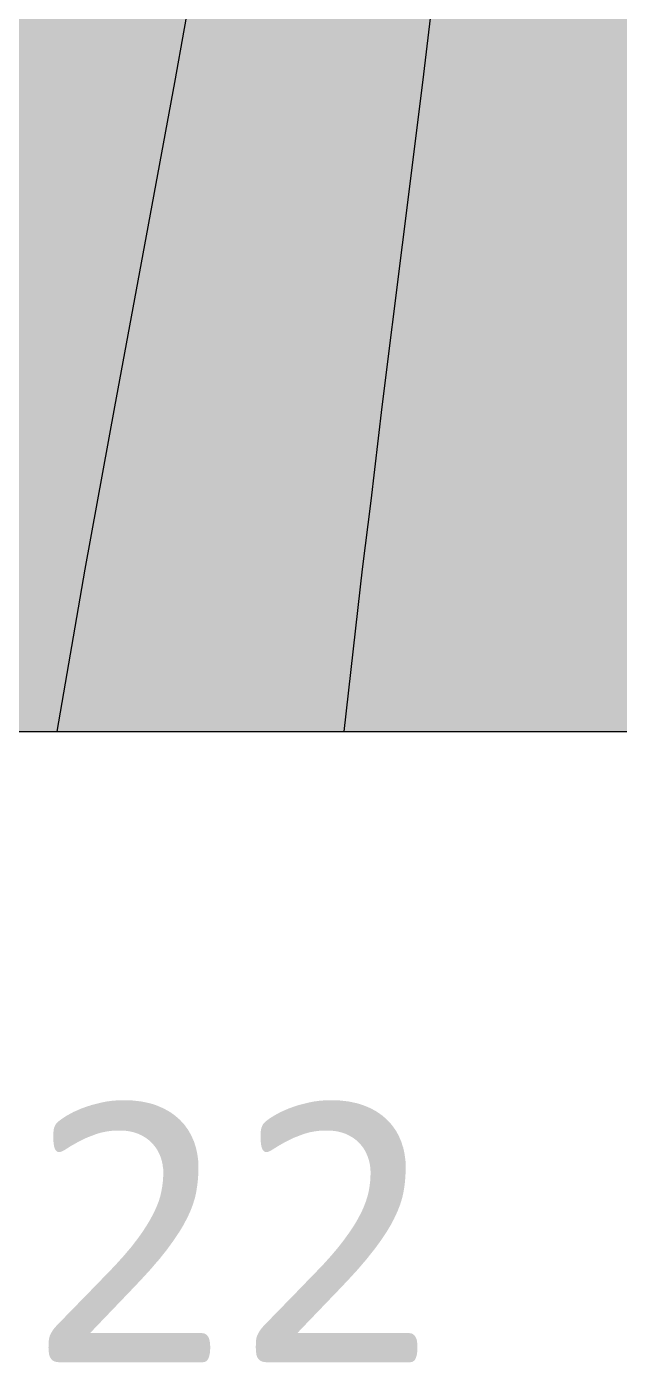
# Model space of a CAD drawing. Header units: inches. Extents: x 79.49066 to 79.49309, y 16.68944 to 16.6915.
# Drawn here: x 79.4922316 to 79.4923037, y 16.6894422 to 16.6896047 of the extents above; entities that cross this region are included whole.
import ezdxf

# ---------------------------------------------------------------- set-up
doc = ezdxf.new("R2010")
doc.units = ezdxf.units.IN
doc.header["$MEASUREMENT"] = 0
doc.layers.add('Contours_csv_excel_file_grd', color=7, linetype='CONTINUOUS')
doc.layers.add('GSLAYER', color=7, linetype='CONTINUOUS')

msp = doc.modelspace()

# ---------------------------------------------------------------- hatches: boundary and pattern name
at = {"layer": 'Contours_csv_excel_file_grd', "true_color": 0x2e2e2e}
msp.add_hatch(color=250, dxfattribs=at).paths.add_polyline_path([(79.4922353, 16.689519), (79.49223871, 16.68953874), (79.4922423, 16.68955847), (79.4922452, 16.689574), (79.49224598, 16.68957821), (79.49224963, 16.68959795), (79.49225313, 16.68961769), (79.49225365, 16.68962073), (79.49225644, 16.68963742), (79.49225948, 16.68965716), (79.49225984, 16.68965975), (79.49226221, 16.6896769), (79.49226465, 16.68969664), (79.49226685, 16.68971637), (79.49226883, 16.68973611), (79.49227065, 16.68975585), (79.49227236, 16.68977559), (79.49227348, 16.6897881), (79.49227403, 16.68979433), (79.49227411, 16.68979532), (79.49227595, 16.68981506), (79.49227769, 16.6898348), (79.49227926, 16.68985454), (79.49228064, 16.68987427), (79.49228184, 16.68989401), (79.49228295, 16.68991375), (79.49228411, 16.68993348), (79.49228552, 16.68995322), (79.49228736, 16.68997296), (79.49228853, 16.68998237), (79.49228982, 16.6899927), (79.49229301, 16.69001243), (79.4922933, 16.69001389), (79.492297, 16.69003217), (79.49230179, 16.69005191), (79.49230728, 16.69007165), (79.49230837, 16.69007518), (79.49231313, 16.6900907), (79.49231335, 16.69009138), (79.49232003, 16.69011112), (79.4923271, 16.69013086), (79.49232906, 16.69013609), (79.49233296, 16.6901465), (79.49233453, 16.6901506), (79.49234231, 16.69017033), (79.49234935, 16.69018791), (79.49235021, 16.69019007), (79.49235278, 16.6901966), (79.49235819, 16.69020981), (79.49236585, 16.69022955), (79.49236993, 16.69024045), (79.49237261, 16.69024759), (79.49237326, 16.69024928), (79.49238101, 16.69026902), (79.49238915, 16.69028876), (79.49239081, 16.69029269), (79.49239243, 16.69029655), (79.49239778, 16.69030849), (79.49240668, 16.69032823), (79.49241197, 16.69034001), (79.49241226, 16.69034064), (79.49241577, 16.69034797), (79.49242504, 16.69036771), (79.49243209, 16.69038305), (79.49243313, 16.69038515), (79.49243427, 16.69038744), (79.49244377, 16.69040718), (79.49245191, 16.69042493), (79.49245294, 16.69042692), (79.49245456, 16.69043033), (79.49246235, 16.69044666), (79.49247047, 16.69046639), (79.49247174, 16.69046908), (79.49247567, 16.69047502), (79.49248303, 16.69048613), (79.49249157, 16.6904949), (79.49250539, 16.69050587), (79.4925064, 16.69050676), (79.49251139, 16.6905112), (79.49252846, 16.69052561), (79.49253122, 16.69052821), (79.49253122, 16.69052822), (79.49254968, 16.69054534), (79.49255104, 16.69054673), (79.49255311, 16.69054882), (79.49256917, 16.69056508), (79.49257087, 16.69056692), (79.49257408, 16.69057037), (79.49258753, 16.69058482), (79.4925907, 16.69058837), (79.49259487, 16.69059301), (79.49260526, 16.69060456), (79.49261052, 16.69061054), (79.49261543, 16.6906161), (79.49262265, 16.69062429), (79.49263035, 16.69063318), (79.49263551, 16.69063914), (79.49263975, 16.69064403), (79.49265017, 16.69065634), (79.49265527, 16.69066234), (79.49265648, 16.69066377), (79.49267, 16.69068015), (79.49267, 16.69068351), (79.49267, 16.69068618), (79.49267, 16.69070324), (79.49267, 16.69071103), (79.49267, 16.69072298), (79.49267, 16.69073711), (79.49265949, 16.69072298), (79.49265017, 16.69071103), (79.49264415, 16.69070324), (79.49263035, 16.69068618), (79.4926282, 16.69068351), (79.4926254, 16.69068015), (79.49261174, 16.69066377), (79.49261052, 16.69066234), (79.49260541, 16.69065634), (79.49259494, 16.69064403), (79.4925907, 16.69063914), (79.4925856, 16.69063318), (79.49257801, 16.69062429), (79.49257087, 16.6906161), (79.49256619, 16.69061054), (79.49256116, 16.69060456), (79.49255104, 16.69059301), (79.49254718, 16.69058837), (79.49254422, 16.69058482), (79.49253122, 16.69057037), (79.49252829, 16.69056692), (79.49252673, 16.69056508), (79.49251139, 16.69054882), (79.49250957, 16.69054673), (79.49250835, 16.69054534), (79.49249157, 16.69052822), (79.49249156, 16.69052821), (79.49248932, 16.69052561), (79.49247588, 16.6905112), (79.49247174, 16.69050676), (79.49247107, 16.69050587), (79.49246349, 16.6904949), (79.49245744, 16.69048613), (79.49245191, 16.69047502), (79.49244909, 16.69046908), (79.49244781, 16.69046639), (79.49243934, 16.69044666), (79.49243209, 16.69043033), (79.49243066, 16.69042692), (79.4924298, 16.69042493), (79.49242214, 16.69040718), (79.49241331, 16.69038744), (79.49241226, 16.69038515), (79.49241135, 16.69038305), (79.49240469, 16.69036771), (79.49239598, 16.69034797), (79.49239272, 16.69034064), (79.49239243, 16.69034001), (79.49238744, 16.69032823), (79.49237913, 16.69030849), (79.4923742, 16.69029655), (79.49237261, 16.69029269), (79.49237105, 16.69028876), (79.49236343, 16.69026902), (79.49235607, 16.69024928), (79.49235543, 16.69024759), (79.49235278, 16.69024045), (79.49234885, 16.69022955), (79.49234151, 16.69020981), (79.49233636, 16.6901966), (79.49233382, 16.69019007), (79.49233296, 16.69018791), (79.49232608, 16.69017033), (79.49231849, 16.6901506), (79.49231698, 16.6901465), (79.49231313, 16.69013609), (79.49231124, 16.69013086), (79.49230446, 16.69011112), (79.49229813, 16.69009138), (79.49229792, 16.6900907), (79.4922933, 16.69007518), (79.49229228, 16.69007165), (79.49228701, 16.69005191), (79.49228231, 16.69003217), (79.49227857, 16.69001389), (79.49227828, 16.69001243), (79.49227491, 16.6899927), (79.49227348, 16.68998237), (79.49227215, 16.68997296), (79.49226991, 16.68995322), (79.49226806, 16.68993348), (79.49226643, 16.68991375), (79.4922648, 16.68989401), (79.49226298, 16.68987427), (79.49226092, 16.68985454), (79.49225865, 16.6898348), (79.49225625, 16.68981506), (79.49225377, 16.68979532), (79.49225365, 16.68979433), (79.49225287, 16.6897881), (79.4922513, 16.68977559), (79.49224877, 16.68975585), (79.49224613, 16.68973611), (79.49224333, 16.68971637), (79.4922403, 16.68969664), (79.492237, 16.6896769), (79.49223383, 16.68965975), (79.49223334, 16.68965716), (79.49222929, 16.68963742), (79.4922255, 16.68962073), (79.49222481, 16.68961769), (79.49222, 16.68959795), (79.49221503, 16.68957821), (79.492214, 16.689574), (79.49221003, 16.68955847), (79.49220514, 16.68953874), (79.49220052, 16.689519)])
at = {"layer": 'Contours_csv_excel_file_grd', "true_color": 0x2b2b2b}
msp.add_hatch(color=250, dxfattribs=at).paths.add_polyline_path([(79.49227023, 16.689519), (79.49227246, 16.68953874), (79.49227348, 16.68954703), (79.49227485, 16.68955847), (79.49227731, 16.68957821), (79.49227977, 16.68959795), (79.49228213, 16.68961769), (79.49228247, 16.68962073), (79.49228433, 16.68963742), (79.49228634, 16.68965716), (79.49228812, 16.6896769), (79.49228968, 16.68969664), (79.49229102, 16.68971637), (79.49229216, 16.68973611), (79.49229311, 16.68975585), (79.4922933, 16.68976052), (79.49229393, 16.68977559), (79.49229459, 16.6897881), (79.49229497, 16.68979532), (79.49229619, 16.68981506), (79.49229723, 16.6898348), (79.49229808, 16.68985454), (79.49229875, 16.68987427), (79.49229928, 16.68989401), (79.49229976, 16.68991375), (79.49230035, 16.68993348), (79.49230124, 16.68995322), (79.49230263, 16.68997296), (79.49230474, 16.6899927), (79.49230774, 16.69001243), (79.49230804, 16.69001389), (79.49231172, 16.69003217), (79.49231313, 16.69003786), (79.49231669, 16.69005191), (79.4923225, 16.69007165), (79.4923287, 16.6900907), (79.49232892, 16.69009138), (79.49233296, 16.69010304), (79.49233587, 16.69011112), (79.49234324, 16.69013086), (79.49234925, 16.6901465), (79.49235083, 16.6901506), (79.49235278, 16.69015555), (79.49235875, 16.69017033), (79.49236693, 16.69019007), (79.49236967, 16.6901966), (79.49237261, 16.69020364), (79.49237533, 16.69020981), (79.49238307, 16.69022955), (79.49239004, 16.69024759), (79.4923907, 16.69024928), (79.49239243, 16.69025359), (79.492399, 16.69026902), (79.49240789, 16.69028876), (79.49241145, 16.69029655), (79.49241226, 16.69029832), (79.4924173, 16.69030849), (79.49242697, 16.69032823), (79.49243209, 16.69033887), (79.49243301, 16.69034064), (79.49243681, 16.69034797), (79.49244683, 16.69036771), (79.49245191, 16.69037792), (79.49245473, 16.69038305), (79.49245715, 16.69038744), (79.49246789, 16.69040718), (79.49247174, 16.69041462), (79.4924782, 16.69042493), (79.49247944, 16.69042692), (79.49249104, 16.69044666), (79.49249157, 16.69044763), (79.4925072, 16.69046639), (79.49251007, 16.69046908), (79.49251139, 16.69047031), (79.49253122, 16.69048553), (79.49253207, 16.69048613), (79.49254395, 16.6904949), (79.49255104, 16.69050012), (79.49255823, 16.69050587), (79.49256447, 16.6905112), (79.49257087, 16.69051666), (79.49258044, 16.69052561), (79.49258311, 16.69052821), (79.4925907, 16.69053563), (79.49260005, 16.69054534), (79.49260136, 16.69054673), (79.49261052, 16.69055647), (79.49261837, 16.69056508), (79.49262003, 16.69056692), (79.49263035, 16.69057837), (79.49263607, 16.69058482), (79.4926392, 16.69058837), (79.49265017, 16.69060082), (79.49265345, 16.69060456), (79.49265864, 16.69061054), (79.49267, 16.69062362), (79.49267, 16.69062429), (79.49267, 16.69063318), (79.49267, 16.69064403), (79.49267, 16.69065634), (79.49267, 16.69066377), (79.49267, 16.69068015), (79.49265648, 16.69066377), (79.49265017, 16.69065634), (79.49263975, 16.69064403), (79.49263035, 16.69063318), (79.49262265, 16.69062429), (79.49262206, 16.69062362), (79.49261052, 16.69061054), (79.49260526, 16.69060456), (79.4926019, 16.69060082), (79.4925907, 16.69058837), (79.49258753, 16.69058482), (79.49258153, 16.69057837), (79.49257087, 16.69056692), (79.49256917, 16.69056508), (79.49256067, 16.69055647), (79.49255104, 16.69054673), (79.49254968, 16.69054534), (79.49253922, 16.69053563), (79.49253122, 16.69052821), (79.49252846, 16.69052561), (79.49251786, 16.69051666), (79.49251139, 16.6905112), (79.49250539, 16.69050587), (79.49249815, 16.69050012), (79.49249157, 16.6904949), (79.49248303, 16.69048613), (79.49248263, 16.69048553), (79.49247255, 16.69047031), (79.49247174, 16.69046908), (79.49247047, 16.69046639), (79.49246275, 16.69044763), (79.49246235, 16.69044666), (79.49245294, 16.69042692), (79.49245191, 16.69042493), (79.49244719, 16.69041462), (79.49244377, 16.69040718), (79.49243427, 16.69038744), (79.49243209, 16.69038305), (79.49242973, 16.69037792), (79.49242504, 16.69036771), (79.49241577, 16.69034797), (79.49241226, 16.69034064), (79.49241147, 16.69033887), (79.49240668, 16.69032823), (79.49239778, 16.69030849), (79.49239323, 16.69029832), (79.49239243, 16.69029655), (79.49238915, 16.69028876), (79.49238101, 16.69026902), (79.49237495, 16.69025359), (79.49237326, 16.69024928), (79.49237261, 16.69024759), (79.49236585, 16.69022955), (79.49235819, 16.69020981), (79.49235566, 16.69020364), (79.49235278, 16.6901966), (79.49235021, 16.69019007), (79.49234231, 16.69017033), (79.49233648, 16.69015555), (79.49233453, 16.6901506), (79.49233296, 16.6901465), (79.4923271, 16.69013086), (79.49232003, 16.69011112), (79.4923173, 16.69010304), (79.49231335, 16.69009138), (79.49231313, 16.6900907), (79.49230728, 16.69007165), (79.49230179, 16.69005191), (79.49229838, 16.69003786), (79.492297, 16.69003217), (79.4922933, 16.69001389), (79.49229301, 16.69001243), (79.49228982, 16.6899927), (79.49228736, 16.68997296), (79.49228552, 16.68995322), (79.49228411, 16.68993348), (79.49228295, 16.68991375), (79.49228184, 16.68989401), (79.49228064, 16.68987427), (79.49227926, 16.68985454), (79.49227769, 16.6898348), (79.49227595, 16.68981506), (79.49227411, 16.68979532), (79.49227348, 16.6897881), (79.49227236, 16.68977559), (79.49227105, 16.68976052), (79.49227065, 16.68975585), (79.49226883, 16.68973611), (79.49226685, 16.68971637), (79.49226465, 16.68969664), (79.49226221, 16.6896769), (79.49225948, 16.68965716), (79.49225644, 16.68963742), (79.49225365, 16.68962073), (79.49225313, 16.68961769), (79.49224963, 16.68959795), (79.49224598, 16.68957821), (79.4922423, 16.68955847), (79.49224022, 16.68954703), (79.49223871, 16.68953874), (79.4922353, 16.689519)])
at = {"layer": 'Contours_csv_excel_file_grd', "true_color": 0x272727}
msp.add_hatch(color=250, dxfattribs=at).paths.add_polyline_path([(79.49230572, 16.689519), (79.49230684, 16.68953874), (79.49230736, 16.68954703), (79.49230808, 16.68955847), (79.49230938, 16.68957821), (79.49231068, 16.68959795), (79.49231192, 16.68961769), (79.49231307, 16.68963742), (79.49231313, 16.68963862), (79.4923141, 16.68965716), (79.49231497, 16.6896769), (79.49231566, 16.68969664), (79.49231616, 16.68971637), (79.49231649, 16.68973611), (79.49231666, 16.68975585), (79.49231667, 16.68976052), (79.49231671, 16.68977559), (79.49231693, 16.68979532), (79.4923173, 16.68981506), (79.49231753, 16.6898348), (79.49231757, 16.68985454), (79.49231746, 16.68987427), (79.49231724, 16.68989401), (79.492317, 16.68991375), (79.4923169, 16.68993348), (79.49231715, 16.68995322), (79.49231798, 16.68997296), (79.49231968, 16.6899927), (79.49232251, 16.69001243), (79.49232658, 16.69003217), (79.49232809, 16.69003786), (79.49233179, 16.69005191), (79.49233296, 16.69005575), (79.49233805, 16.69007165), (79.49234492, 16.69009138), (79.49234918, 16.69010304), (79.49235212, 16.69011112), (79.49235278, 16.69011288), (79.49235976, 16.69013086), (79.49236749, 16.6901506), (79.49236947, 16.69015555), (79.49237261, 16.69016336), (79.49237544, 16.69017033), (79.49238381, 16.69019007), (79.49239012, 16.69020364), (79.49239243, 16.6902086), (79.49239296, 16.69020981), (79.49240021, 16.69022955), (79.4924084, 16.69024928), (79.49241032, 16.69025359), (79.49241226, 16.69025794), (79.49241769, 16.69026902), (79.49242767, 16.69028876), (79.49243209, 16.69029753), (79.49243252, 16.69029832), (79.49243818, 16.69030849), (79.49244879, 16.69032823), (79.49245191, 16.69033424), (79.49245454, 16.69033887), (79.49245971, 16.69034797), (79.49247069, 16.69036771), (79.49247174, 16.69036959), (79.49247703, 16.69037792), (79.49248307, 16.69038744), (79.49249157, 16.69040026), (79.49249748, 16.69040718), (79.49250396, 16.69041462), (79.49251139, 16.69042315), (79.49251635, 16.69042692), (79.49253122, 16.69043898), (79.49254535, 16.69044666), (79.49254691, 16.69044763), (79.49255104, 16.69045019), (79.49257087, 16.69046116), (79.49257844, 16.69046639), (79.49258335, 16.69047031), (79.4925907, 16.69047616), (79.49259973, 16.69048553), (79.49260031, 16.69048613), (79.49261052, 16.69049664), (79.49261351, 16.69050012), (79.49261843, 16.69050587), (79.49262803, 16.69051666), (79.49263035, 16.69051926), (79.4926357, 16.69052561), (79.49264441, 16.69053563), (79.49265017, 16.69054228), (79.49265278, 16.69054534), (79.49266241, 16.69055647), (79.49266987, 16.69056508), (79.49267, 16.69056523), (79.49267, 16.69057837), (79.49267, 16.69058482), (79.49267, 16.69060082), (79.49267, 16.69060456), (79.49267, 16.69062362), (79.49265345, 16.69060456), (79.49265017, 16.69060082), (79.49263607, 16.69058482), (79.49263035, 16.69057837), (79.49261851, 16.69056523), (79.49261837, 16.69056508), (79.49261052, 16.69055647), (79.49260005, 16.69054534), (79.4925971, 16.69054228), (79.4925907, 16.69053563), (79.49258044, 16.69052561), (79.49257365, 16.69051926), (79.49257087, 16.69051666), (79.49255823, 16.69050587), (79.49255104, 16.69050012), (79.49254632, 16.69049664), (79.49253207, 16.69048613), (79.49253122, 16.69048553), (79.49251902, 16.69047616), (79.49251139, 16.69047031), (79.4925072, 16.69046639), (79.49250284, 16.69046116), (79.4924937, 16.69045019), (79.49249157, 16.69044763), (79.49249104, 16.69044666), (79.49248653, 16.69043898), (79.49247944, 16.69042692), (79.49247708, 16.69042315), (79.49247174, 16.69041462), (79.49246789, 16.69040718), (79.49246412, 16.69040026), (79.49245715, 16.69038744), (79.49245191, 16.69037792), (79.49244776, 16.69036959), (79.49244683, 16.69036771), (79.49243681, 16.69034797), (79.49243209, 16.69033887), (79.49242986, 16.69033424), (79.49242697, 16.69032823), (79.4924173, 16.69030849), (79.49241226, 16.69029832), (79.4924119, 16.69029753), (79.49240789, 16.69028876), (79.492399, 16.69026902), (79.49239429, 16.69025794), (79.49239243, 16.69025359), (79.4923907, 16.69024928), (79.49238307, 16.69022955), (79.49237533, 16.69020981), (79.4923748, 16.6902086), (79.49237261, 16.69020364), (79.49236693, 16.69019007), (79.49235875, 16.69017033), (79.49235593, 16.69016336), (79.49235278, 16.69015555), (79.49235083, 16.6901506), (79.49234324, 16.69013086), (79.49233653, 16.69011288), (79.49233587, 16.69011112), (79.49233296, 16.69010304), (79.49232892, 16.69009138), (79.4923225, 16.69007165), (79.49231782, 16.69005575), (79.49231669, 16.69005191), (79.49231313, 16.69003786), (79.49231172, 16.69003217), (79.49230774, 16.69001243), (79.49230474, 16.6899927), (79.49230263, 16.68997296), (79.49230124, 16.68995322), (79.49230035, 16.68993348), (79.49229976, 16.68991375), (79.49229928, 16.68989401), (79.49229875, 16.68987427), (79.49229808, 16.68985454), (79.49229723, 16.6898348), (79.49229619, 16.68981506), (79.49229497, 16.68979532), (79.49229393, 16.68977559), (79.4922933, 16.68976052), (79.49229311, 16.68975585), (79.49229216, 16.68973611), (79.49229102, 16.68971637), (79.49228968, 16.68969664), (79.49228812, 16.6896769), (79.49228634, 16.68965716), (79.49228446, 16.68963862), (79.49228433, 16.68963742), (79.49228213, 16.68961769), (79.49227977, 16.68959795), (79.49227731, 16.68957821), (79.49227485, 16.68955847), (79.49227348, 16.68954703), (79.49227246, 16.68953874), (79.49227023, 16.689519)])
at = {"layer": 'GSLAYER', "true_color": 0x000000}
for points in [[(79.49225131, 16.68947043), (79.49225126, 16.68947051), (79.49225123, 16.68947056), (79.49225107, 16.68947077), (79.49225081, 16.68947114), (79.49225081, 16.68947114), (79.49225063, 16.68947133), (79.49225042, 16.68947156), (79.49225028, 16.68947172), (79.49225011, 16.68947186), (79.49224968, 16.68947225), (79.49224967, 16.68947225), (79.49224905, 16.68947269), (79.492249, 16.68947272), (79.49224828, 16.68947312), (79.49224825, 16.68947313), (79.49224781, 16.68947332), (79.49224743, 16.68947348), (79.49224736, 16.68947351), (79.492247, 16.68947363), (79.49224654, 16.68947376), (79.4922462, 16.68947383), (79.49224559, 16.68947396), (79.49224558, 16.68947396), (79.49224482, 16.68947405), (79.49224454, 16.68947408), (79.49224394, 16.68947411), (79.49224344, 16.68947412), (79.49224273, 16.68947411), (79.49224245, 16.68947408), (79.49224204, 16.68947405), (79.49224139, 16.68947396), (79.49224136, 16.68947396), (79.49224071, 16.68947383), (79.49224043, 16.68947376), (79.49223993, 16.68947363), (79.49223946, 16.68947351), (79.49223938, 16.68947348), (79.49223888, 16.68947332), (79.49223836, 16.68947313), (79.49223832, 16.68947312), (79.4922374, 16.68947272), (79.49223733, 16.68947269), (79.49223653, 16.68947225), (79.49223652, 16.68947225), (79.49223592, 16.68947186), (79.49223573, 16.68947172), (79.49223552, 16.68947156), (79.49223528, 16.68947133), (79.49223513, 16.68947114), (79.49223513, 16.68947114), (79.49223497, 16.68947077), (79.49223492, 16.68947056), (79.49223491, 16.68947051), (79.4922349, 16.68947043)], [(79.49227653, 16.68947043), (79.49227648, 16.68947051), (79.49227645, 16.68947056), (79.49227629, 16.68947077), (79.49227602, 16.68947114), (79.49227602, 16.68947114), (79.49227585, 16.68947133), (79.49227564, 16.68947156), (79.49227549, 16.68947172), (79.49227533, 16.68947186), (79.49227489, 16.68947225), (79.49227489, 16.68947225), (79.49227426, 16.68947269), (79.49227422, 16.68947272), (79.4922735, 16.68947312), (79.49227347, 16.68947313), (79.49227303, 16.68947332), (79.49227265, 16.68947348), (79.49227257, 16.68947351), (79.49227221, 16.68947363), (79.49227176, 16.68947376), (79.49227142, 16.68947383), (79.49227081, 16.68947396), (79.4922708, 16.68947396), (79.49227004, 16.68947405), (79.49226976, 16.68947408), (79.49226916, 16.68947411), (79.49226866, 16.68947412), (79.49226795, 16.68947411), (79.49226767, 16.68947408), (79.49226726, 16.68947405), (79.4922666, 16.68947396), (79.49226658, 16.68947396), (79.49226592, 16.68947383), (79.49226565, 16.68947376), (79.49226515, 16.68947363), (79.49226468, 16.68947351), (79.49226459, 16.68947348), (79.4922641, 16.68947332), (79.49226358, 16.68947313), (79.49226354, 16.68947312), (79.49226262, 16.68947272), (79.49226255, 16.68947269), (79.49226174, 16.68947225), (79.49226174, 16.68947225), (79.49226113, 16.68947186), (79.49226094, 16.68947172), (79.49226074, 16.68947156), (79.49226049, 16.68947133), (79.49226035, 16.68947114), (79.49226035, 16.68947114), (79.49226019, 16.68947077), (79.49226014, 16.68947056), (79.49226013, 16.68947051), (79.49226012, 16.68947043)], [(79.49223933, 16.68944577), (79.49223938, 16.68944582), (79.49223965, 16.6894461), (79.49223992, 16.68944639), (79.49224022, 16.6894467), (79.49224431, 16.68945097), (79.49224559, 16.68945232), (79.49224636, 16.68945316), (79.49224674, 16.68945358), (79.49224731, 16.68945425), (79.49224776, 16.68945476), (79.49224817, 16.68945528), (79.49224864, 16.68945587), (79.49224892, 16.68945625), (79.4922494, 16.68945691), (79.49224958, 16.68945717), (79.49225007, 16.6894579), (79.49225016, 16.68945803), (79.49225065, 16.68945884), (79.49225066, 16.68945886), (79.49225108, 16.68945965), (79.49225113, 16.68945973), (79.49225144, 16.6894604), (79.49225152, 16.68946058), (79.49225173, 16.68946111), (79.49225184, 16.68946141), (79.49225196, 16.68946179), (79.49225209, 16.6894622), (79.49225214, 16.68946243), (79.49225226, 16.68946296), (79.49225227, 16.68946305), (79.49225236, 16.68946363), (79.49225237, 16.68946371), (79.49225243, 16.6894642), (79.49225246, 16.68946446), (79.49225248, 16.68946475), (79.49225251, 16.68946521), (79.49225251, 16.68946528), (79.49225252, 16.6894658), (79.49225252, 16.68946596), (79.49225251, 16.6894663), (79.49225249, 16.68946679), (79.49225249, 16.68946679), (79.49225243, 16.68946726), (79.49225238, 16.68946759), (79.49225236, 16.68946771), (79.49225226, 16.68946814), (79.49225221, 16.68946837), (79.49225216, 16.68946853), (79.49225204, 16.6894689), (79.49225197, 16.68946912), (79.49225191, 16.68946923), (79.49225178, 16.68946953), (79.49225167, 16.68946979), (79.49225165, 16.68946984), (79.49225155, 16.68947002), (79.49225144, 16.6894702), (79.49225137, 16.68947033), (79.49225132, 16.68947041), (79.49225131, 16.68947043), (79.49224291, 16.68947043), (79.49224354, 16.68947041), (79.49224414, 16.68947033), (79.4922447, 16.6894702), (79.49224522, 16.68947002), (79.4922456, 16.68946984), (79.4922457, 16.68946979), (79.49224613, 16.68946953), (79.49224653, 16.68946923), (79.49224665, 16.68946912), (79.49224688, 16.6894689), (79.49224719, 16.68946853), (79.49224731, 16.68946837), (79.49224747, 16.68946814), (79.4922477, 16.68946771), (79.49224776, 16.68946759), (79.4922479, 16.68946726), (79.49224805, 16.68946679), (79.49224805, 16.68946679), (79.49224816, 16.6894663), (79.4922482, 16.68946596), (79.49224823, 16.6894658), (79.49224825, 16.68946528), (79.49224825, 16.68946521), (79.49224823, 16.68946475), (79.49224821, 16.68946446), (79.49224819, 16.6894642), (79.49224813, 16.68946371), (79.49224812, 16.68946363), (79.49224802, 16.68946305), (79.492248, 16.68946296), (79.49224788, 16.68946243), (79.49224781, 16.6894622), (79.49224768, 16.68946179), (79.49224753, 16.68946141), (79.49224741, 16.68946111), (79.49224717, 16.68946058), (79.49224708, 16.6894604), (79.49224673, 16.68945973), (79.49224669, 16.68945965), (79.49224622, 16.68945886), (79.4922462, 16.68945884), (79.49224568, 16.68945803), (79.49224558, 16.6894579), (79.49224506, 16.68945717), (79.49224485, 16.68945691), (79.49224435, 16.68945625), (79.49224402, 16.68945587), (79.49224353, 16.68945528), (79.49224306, 16.68945476), (79.4922426, 16.68945425), (79.49224197, 16.68945358), (79.49224156, 16.68945316), (79.49224075, 16.68945232), (79.49223944, 16.68945097), (79.49223528, 16.6894467), (79.49223501, 16.68944639), (79.49223479, 16.6894461), (79.49223462, 16.68944582), (79.4922346, 16.68944577)], [(79.49223575, 16.68946783), (79.49223576, 16.68946783), (79.49223595, 16.6894679), (79.49223597, 16.68946791), (79.4922362, 16.68946803), (79.49223622, 16.68946804), (79.4922365, 16.68946822), (79.49223691, 16.68946848), (79.49223719, 16.68946865), (79.49223747, 16.6894688), (79.49223803, 16.68946912), (79.4922382, 16.6894692), (79.49223851, 16.68946936), (79.49223902, 16.68946959), (79.49223926, 16.68946968), (79.49224016, 16.68947002), (79.49224079, 16.6894702), (79.49224136, 16.68947031), (79.49224146, 16.68947033), (79.49224216, 16.68947041), (79.49224291, 16.68947043), (79.4922349, 16.68947043), (79.4922349, 16.68947041), (79.49223489, 16.68947033), (79.49223489, 16.68947031), (79.49223488, 16.6894702), (79.49223488, 16.68947002), (79.49223486, 16.68946968), (79.49223486, 16.68946959), (79.49223487, 16.68946936), (79.49223487, 16.6894692), (79.49223488, 16.68946912), (79.49223491, 16.6894688), (79.49223494, 16.68946865), (79.49223497, 16.68946848), (79.49223505, 16.68946822), (79.49223515, 16.68946804), (79.49223515, 16.68946803), (79.49223527, 16.68946791), (79.49223528, 16.6894679), (79.49223542, 16.68946783), (79.49223542, 16.68946783), (79.49223559, 16.68946781)], [(79.49226455, 16.68944577), (79.4922646, 16.68944582), (79.49226486, 16.6894461), (79.49226514, 16.68944639), (79.49226543, 16.6894467), (79.49226953, 16.68945097), (79.49227081, 16.68945232), (79.49227158, 16.68945316), (79.49227196, 16.68945358), (79.49227253, 16.68945425), (79.49227297, 16.68945476), (79.49227338, 16.68945528), (79.49227385, 16.68945587), (79.49227414, 16.68945625), (79.49227462, 16.68945691), (79.4922748, 16.68945717), (79.49227529, 16.6894579), (79.49227538, 16.68945803), (79.49227587, 16.68945884), (79.49227588, 16.68945886), (79.4922763, 16.68945965), (79.49227634, 16.68945973), (79.49227665, 16.6894604), (79.49227674, 16.68946058), (79.49227694, 16.68946111), (79.49227706, 16.68946141), (79.49227718, 16.68946179), (79.4922773, 16.6894622), (79.49227736, 16.68946243), (79.49227747, 16.68946296), (79.49227749, 16.68946305), (79.49227758, 16.68946363), (79.49227759, 16.68946371), (79.49227765, 16.6894642), (79.49227767, 16.68946446), (79.49227769, 16.68946475), (79.49227772, 16.68946521), (79.49227773, 16.68946528), (79.49227774, 16.6894658), (79.49227774, 16.68946596), (79.49227773, 16.6894663), (79.49227771, 16.68946679), (79.49227771, 16.68946679), (79.49227764, 16.68946726), (79.4922776, 16.68946759), (79.49227757, 16.68946771), (79.49227748, 16.68946814), (79.49227743, 16.68946837), (79.49227737, 16.68946853), (79.49227725, 16.6894689), (79.49227718, 16.68946912), (79.49227713, 16.68946923), (79.492277, 16.68946953), (79.49227689, 16.68946979), (79.49227687, 16.68946984), (79.49227676, 16.68947002), (79.49227666, 16.6894702), (79.49227659, 16.68947033), (79.49227654, 16.68947041), (79.49227653, 16.68947043), (79.49226813, 16.68947043), (79.49226876, 16.68947041), (79.49226935, 16.68947033), (79.49226991, 16.6894702), (79.49227043, 16.68947002), (79.49227082, 16.68946984), (79.49227091, 16.68946979), (79.49227135, 16.68946953), (79.49227175, 16.68946923), (79.49227187, 16.68946912), (79.4922721, 16.6894689), (79.49227241, 16.68946853), (79.49227253, 16.68946837), (79.49227269, 16.68946814), (79.49227292, 16.68946771), (79.49227297, 16.68946759), (79.49227311, 16.68946726), (79.49227327, 16.68946679), (79.49227327, 16.68946679), (79.49227338, 16.6894663), (79.49227342, 16.68946596), (79.49227344, 16.6894658), (79.49227347, 16.68946528), (79.49227346, 16.68946521), (79.49227345, 16.68946475), (79.49227343, 16.68946446), (79.49227341, 16.6894642), (79.49227335, 16.68946371), (79.49227334, 16.68946363), (79.49227324, 16.68946305), (79.49227322, 16.68946296), (79.4922731, 16.68946243), (79.49227302, 16.6894622), (79.49227289, 16.68946179), (79.49227274, 16.68946141), (79.49227263, 16.68946111), (79.49227239, 16.68946058), (79.4922723, 16.6894604), (79.49227195, 16.68945973), (79.49227191, 16.68945965), (79.49227144, 16.68945886), (79.49227142, 16.68945884), (79.49227089, 16.68945803), (79.49227079, 16.6894579), (79.49227027, 16.68945717), (79.49227007, 16.68945691), (79.49226956, 16.68945625), (79.49226924, 16.68945587), (79.49226874, 16.68945528), (79.49226828, 16.68945476), (79.49226782, 16.68945425), (79.49226718, 16.68945358), (79.49226678, 16.68945316), (79.49226596, 16.68945232), (79.49226466, 16.68945097), (79.4922605, 16.6894467), (79.49226023, 16.68944639), (79.49226001, 16.6894461), (79.49225984, 16.68944582), (79.49225981, 16.68944577)], [(79.49226097, 16.68946783), (79.49226098, 16.68946783), (79.49226117, 16.6894679), (79.49226119, 16.68946791), (79.49226142, 16.68946803), (79.49226143, 16.68946804), (79.49226172, 16.68946822), (79.49226213, 16.68946848), (79.49226241, 16.68946865), (79.49226268, 16.6894688), (79.49226325, 16.68946912), (79.49226342, 16.6894692), (79.49226373, 16.68946936), (79.49226424, 16.68946959), (79.49226448, 16.68946968), (79.49226538, 16.68947002), (79.49226601, 16.6894702), (79.49226658, 16.68947031), (79.49226668, 16.68947033), (79.49226738, 16.68947041), (79.49226813, 16.68947043), (79.49226012, 16.68947043), (79.49226012, 16.68947041), (79.49226011, 16.68947033), (79.4922601, 16.68947031), (79.4922601, 16.6894702), (79.49226009, 16.68947002), (79.49226008, 16.68946968), (79.49226008, 16.68946959), (79.49226009, 16.68946936), (79.49226009, 16.6894692), (79.4922601, 16.68946912), (79.49226013, 16.6894688), (79.49226016, 16.68946865), (79.49226019, 16.68946848), (79.49226027, 16.68946822), (79.49226036, 16.68946804), (79.49226037, 16.68946803), (79.49226049, 16.68946791), (79.49226049, 16.6894679), (79.49226064, 16.68946783), (79.49226064, 16.68946783), (79.49226081, 16.68946781)], [(79.49225303, 16.68944223), (79.4922532, 16.68944225), (79.49225324, 16.68944225), (79.49225338, 16.68944231), (79.49225344, 16.68944234), (79.49225354, 16.68944242), (79.4922536, 16.68944247), (79.49225367, 16.68944259), (79.49225373, 16.68944268), (79.49225378, 16.68944283), (79.49225382, 16.68944293), (79.49225387, 16.68944315), (79.4922539, 16.68944325), (79.49225394, 16.68944356), (79.49225394, 16.68944361), (79.49225396, 16.68944402), (79.49225396, 16.68944405), (79.49225394, 16.68944443), (79.4922539, 16.68944479), (79.49225387, 16.6894449), (79.49225382, 16.68944509), (79.49225375, 16.68944524), (79.4922537, 16.68944534), (79.49225356, 16.68944553), (79.49225354, 16.68944554), (79.49225339, 16.68944566), (79.4922532, 16.68944575), (79.49225301, 16.68944577), (79.4922346, 16.68944577), (79.49223458, 16.68944575), (79.49223454, 16.68944566), (79.49223448, 16.68944554), (79.49223447, 16.68944553), (79.49223441, 16.68944534), (79.49223438, 16.68944524), (79.49223435, 16.68944509), (79.49223432, 16.6894449), (79.49223431, 16.68944479), (79.4922343, 16.68944443), (79.49223428, 16.68944405), (79.49223428, 16.68944402), (79.4922343, 16.68944361), (79.4922343, 16.68944356), (79.49223435, 16.68944325), (79.49223436, 16.68944315), (79.49223444, 16.68944293), (79.49223447, 16.68944283), (79.49223457, 16.68944268), (79.49223463, 16.68944259), (79.49223477, 16.68944247), (79.49223483, 16.68944242), (79.49223502, 16.68944234), (79.49223507, 16.68944231), (79.49223532, 16.68944225), (79.49223535, 16.68944225), (79.49223566, 16.68944223)], [(79.49227825, 16.68944223), (79.49227841, 16.68944225), (79.49227846, 16.68944225), (79.4922786, 16.68944231), (79.49227865, 16.68944234), (79.49227876, 16.68944242), (79.49227882, 16.68944247), (79.49227889, 16.68944259), (79.49227894, 16.68944268), (79.492279, 16.68944283), (79.49227904, 16.68944293), (79.49227909, 16.68944315), (79.49227911, 16.68944325), (79.49227915, 16.68944356), (79.49227916, 16.68944361), (79.49227917, 16.68944402), (79.49227917, 16.68944405), (79.49227916, 16.68944443), (79.49227911, 16.68944479), (79.49227909, 16.6894449), (79.49227904, 16.68944509), (79.49227896, 16.68944524), (79.49227892, 16.68944534), (79.49227877, 16.68944553), (79.49227876, 16.68944554), (79.4922786, 16.68944566), (79.49227842, 16.68944575), (79.49227823, 16.68944577), (79.49225981, 16.68944577), (79.4922598, 16.68944575), (79.49225976, 16.68944566), (79.4922597, 16.68944554), (79.49225969, 16.68944553), (79.49225963, 16.68944534), (79.49225959, 16.68944524), (79.49225957, 16.68944509), (79.49225953, 16.6894449), (79.49225953, 16.68944479), (79.49225951, 16.68944443), (79.4922595, 16.68944405), (79.4922595, 16.68944402), (79.49225952, 16.68944361), (79.49225952, 16.68944356), (79.49225957, 16.68944325), (79.49225958, 16.68944315), (79.49225965, 16.68944293), (79.49225969, 16.68944283), (79.49225979, 16.68944268), (79.49225985, 16.68944259), (79.49225999, 16.68944247), (79.49226005, 16.68944242), (79.49226023, 16.68944234), (79.49226029, 16.68944231), (79.49226054, 16.68944225), (79.49226056, 16.68944225), (79.49226088, 16.68944223)]]:
    msp.add_hatch(color=18, dxfattribs=at).paths.add_polyline_path(points)

# ---------------------------------------------------------------- linework, layer by layer
at = {"layer": 'Contours_csv_excel_file_grd', "color": 18, "true_color": 0x000000}
msp.add_polyline3d([(79.49227236, 16.68977559, 104.26), (79.49227065, 16.68975585, 104.26), (79.49226883, 16.68973611, 104.26), (79.49226685, 16.68971637, 104.26), (79.49226465, 16.68969664, 104.26), (79.49226221, 16.6896769, 104.26), (79.49225948, 16.68965716, 104.26), (79.49225644, 16.68963742, 104.26), (79.49225365, 16.68962073, 104.26), (79.49225313, 16.68961769, 104.26), (79.49224963, 16.68959795, 104.26), (79.49224598, 16.68957821, 104.26), (79.4922423, 16.68955847, 104.26), (79.49223871, 16.68953874, 104.26), (79.4922353, 16.689519, 104.26)], dxfattribs=at)
at = {"layer": 'Contours_csv_excel_file_grd', "color": 253, "true_color": 0xb3b3b3}
msp.add_polyline3d([(79.49229393, 16.68977559, 104.17), (79.4922933, 16.68976052, 104.17), (79.49229311, 16.68975585, 104.17), (79.49229216, 16.68973611, 104.17), (79.49229102, 16.68971637, 104.17), (79.49228968, 16.68969664, 104.17), (79.49228812, 16.6896769, 104.17), (79.49228634, 16.68965716, 104.17), (79.49228433, 16.68963742, 104.17), (79.49228213, 16.68961769, 104.17), (79.49227977, 16.68959795, 104.17), (79.49227731, 16.68957821, 104.17), (79.49227485, 16.68955847, 104.17), (79.49227348, 16.68954703, 104.17), (79.49227246, 16.68953874, 104.17), (79.49227023, 16.689519, 104.17)], dxfattribs=at)
at = {"layer": 'GSLAYER', "color": 18, "true_color": 0x000000, "flags": 128}
msp.add_lwpolyline([(79.490846, 16.689519), (79.49267, 16.689519)], dxfattribs=at)

doc.saveas('drawing.dxf')
